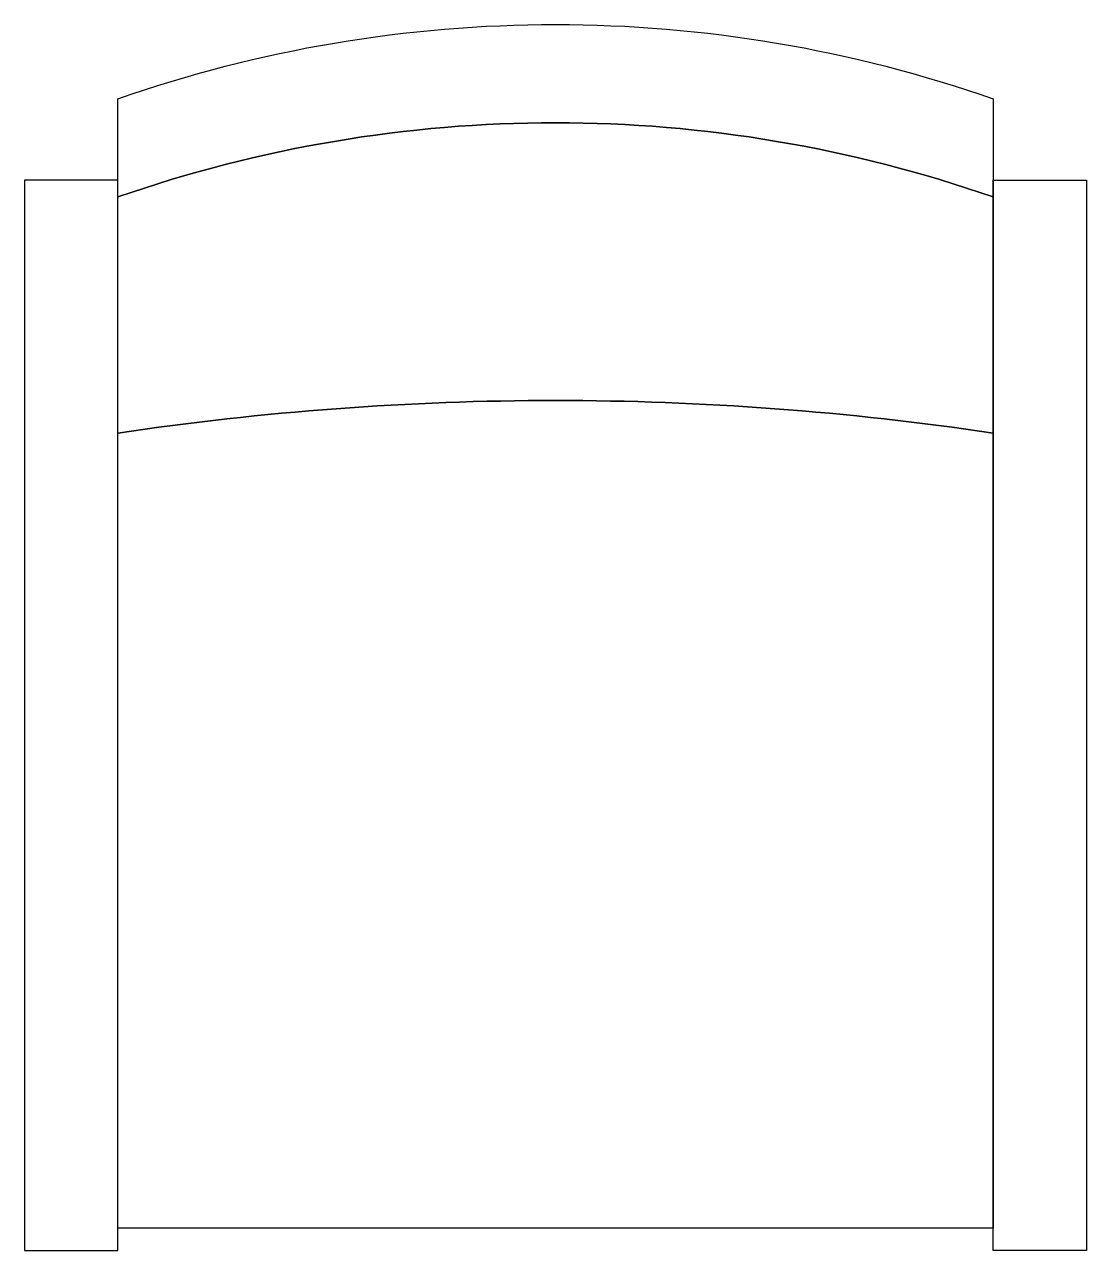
# Model space of a CAD drawing. Header units: millimetres. Extents: x -284 to 284, y -328 to 328.
import ezdxf

# ---------------------------------------------------------------- set-up
doc = ezdxf.new("R2010")
doc.units = ezdxf.units.MM
doc.header["$LTSCALE"] = 0.001

msp = doc.modelspace()

# ---------------------------------------------------------------- linework, layer by layer
for points in [[(-234.3, 288.39, -0.169552), (234.3, 288.39), (234.3, 235.79, 0.169552), (-234.3, 235.79), (-234.3, 288.39)], [(-234.3, 235.79, -0.169552), (234.3, 235.79), (234.3, 109.39, 0.074534), (-234.3, 109.39), (-234.3, 235.79)], [(-234.3, 109.39, -0.074534), (234.3, 109.39), (234.3, -316.21), (-234.3, -316.21), (-234.3, 109.39)]]:
    msp.add_lwpolyline(points, format="xyb")
for points in [[(-234.3, 244.79), (-284.3, 244.79), (-284.3, -328.11), (-234.3, -328.11), (-234.3, 244.79)], [(234.3, 244.79), (284.3, 244.79), (284.3, -328.11), (234.3, -328.11), (234.3, 244.79)]]:
    msp.add_lwpolyline(points)

doc.saveas('drawing.dxf')
